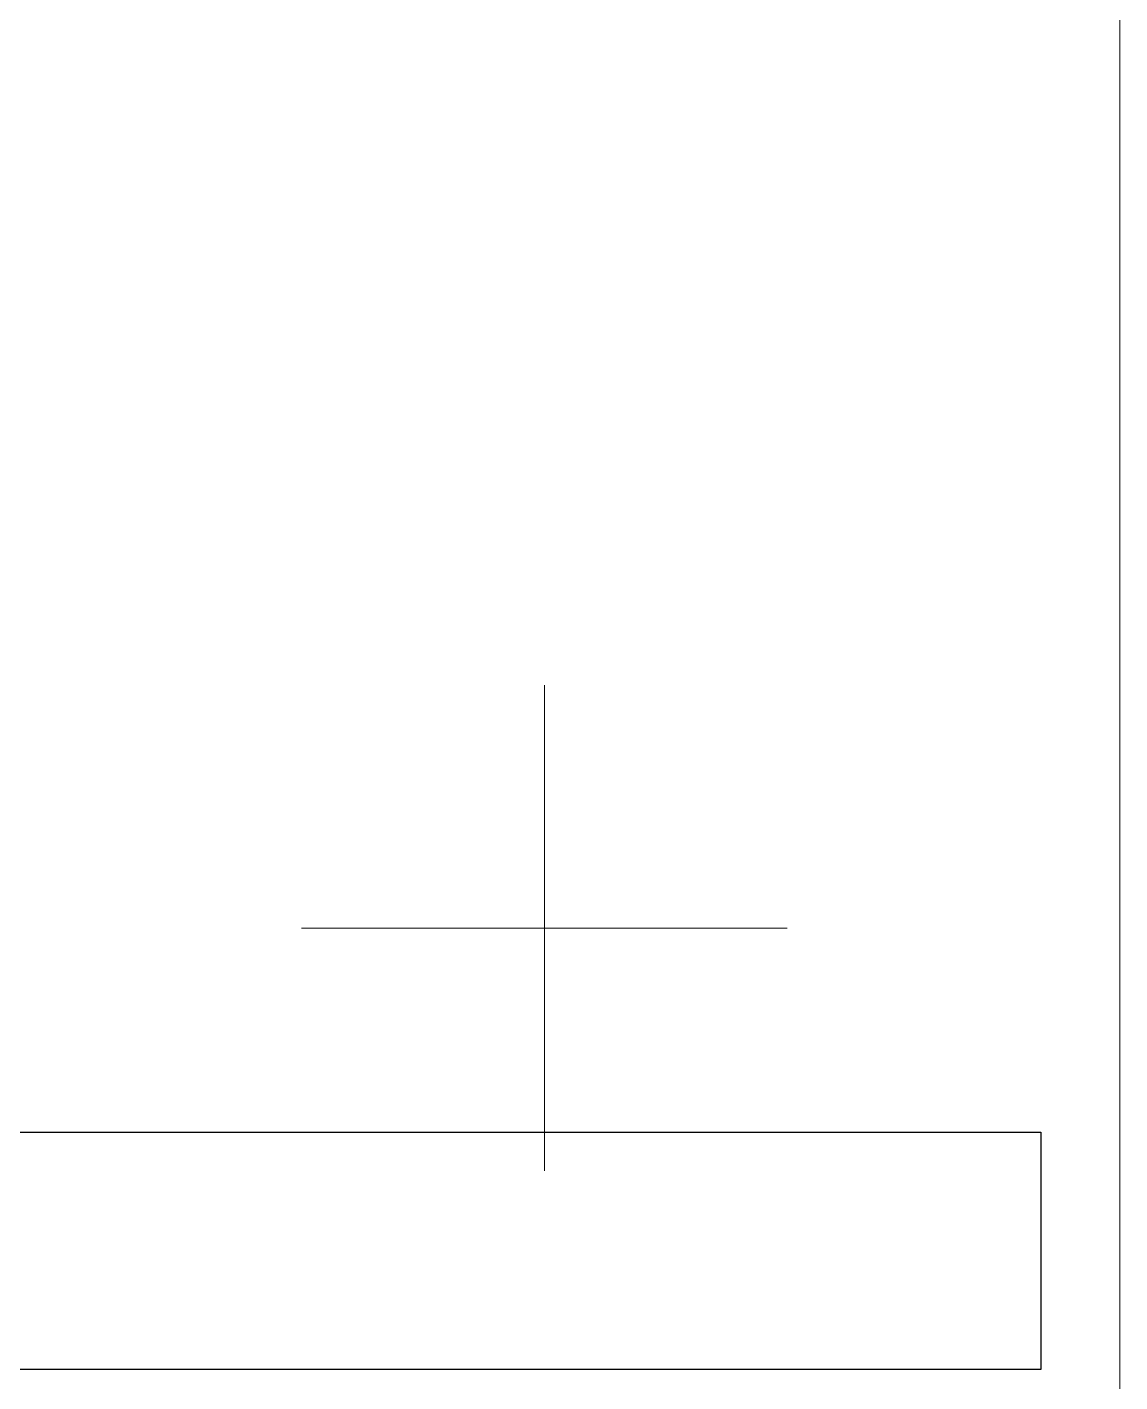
# Model space of a CAD drawing. Header units: millimetres. Extents: x 0 to 62, y -117 to 0.
# Drawn here: x 41.75 to 62, y -54.24 to -29.13 of the extents above; entities that cross this region are included whole.
import ezdxf

# ---------------------------------------------------------------- set-up
doc = ezdxf.new("R2010")
doc.units = ezdxf.units.MM
doc.header["$MEASUREMENT"] = 0
doc.layers.add('GLOSS-V', color=7, linetype='Continuous')
doc.layers.add('Layer 4', color=7, linetype='Continuous')
picture_1 = doc.add_image_def('image1.png', size_in_pixel=(700, 52))

msp = doc.modelspace()

# ---------------------------------------------------------------- linework, layer by layer
at = {"layer": 'Layer 4', "color": 7, "lineweight": 5, "true_color": 0xffffff}
msp.add_lwpolyline([(62, -58.5), (62, 0), (0, 0), (0, -117), (62, -117), (62, -58.5)], dxfattribs=at)
at = {"layer": 'Layer 4', "color": 7, "lineweight": 9, "true_color": 0xffffff}
for points in [[(51.333, -45.83), (51.333, -41.33)], [(51.333, -45.83), (46.833, -45.83)], [(51.333, -45.83), (55.833, -45.83)], [(51.333, -45.83), (51.333, -50.33)]]:
    msp.add_lwpolyline(points, dxfattribs=at)

# ---------------------------------------------------------------- pictures from other files: only their frames are drawn
at = {"layer": 'GLOSS-V'}
image = msp.add_image(picture_1, insert=(1.27, -54.017), size_in_units=(59.267, 4.403), dxfattribs=at)

doc.saveas('drawing.dxf')
